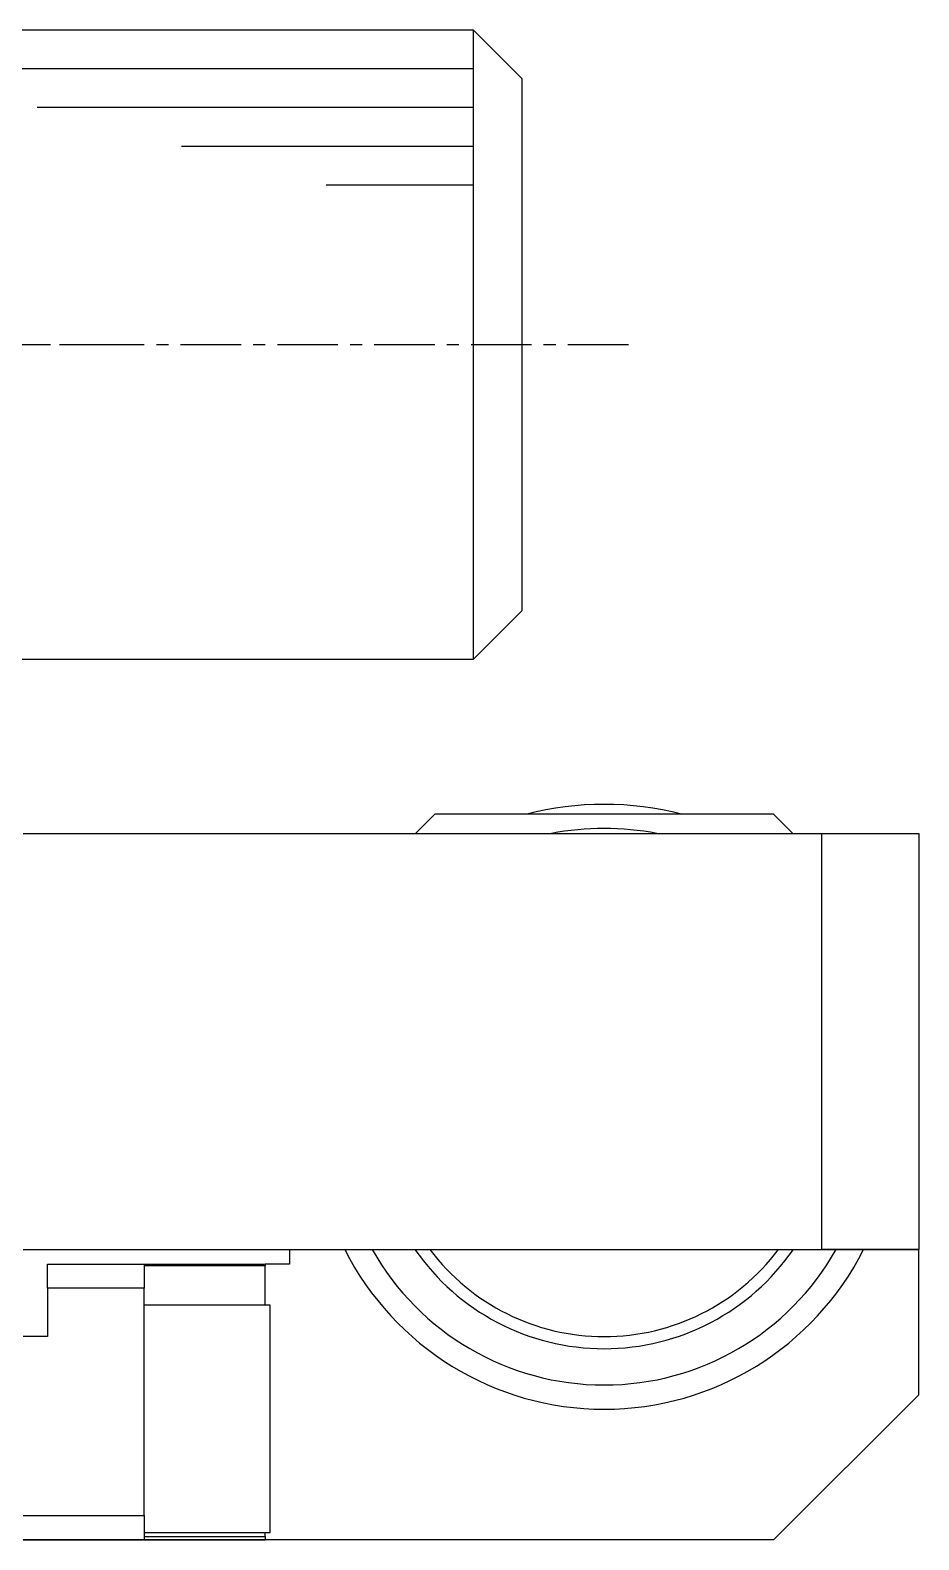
# Model space of a CAD drawing. Extents: x 431 to 680, y 131 to 323.
# Drawn here: x 506.2 to 524.56, y 181.15 to 212.35 of the extents above; entities that cross this region are included whole.
import ezdxf

# ---------------------------------------------------------------- set-up
doc = ezdxf.new("R2010")
doc.units = 0
doc.linetypes.add('CENTER', pattern=[2, 1.25, -0.25, 0.25, -0.25])
doc.layers.get('0').update_dxf_attribs({"linetype": 'CONTINUOUS'})
doc.layers.add('CENTER', color=1, linetype='CENTER')

msp = doc.modelspace()

# ---------------------------------------------------------------- linework, layer by layer
at = {"color": 7, "linetype": 'CONTINUOUS'}
for p, q in [((515.358, 212.347), (503.358, 212.347)), ((516.358, 211.347), (515.358, 212.347)), ((515.358, 199.347), (515.358, 212.347)), ((516.358, 211.347), (516.358, 200.347)), ((515.358, 199.347), (516.358, 200.347)), ((503.358, 199.347), (515.358, 199.347)), ((514.558, 196.147), (514.158, 195.747)), ((521.558, 196.147), (514.558, 196.147)), ((521.958, 195.747), (521.558, 196.147)), ((506.058, 195.747), (522.558, 195.747)), ((522.558, 195.747), (524.558, 195.747)), ((522.558, 187.147), (522.558, 195.747)), ((524.558, 195.747), (524.558, 187.147)), ((506.058, 187.147), (522.558, 187.147)), ((506.058, 187.147), (511.058, 187.147)), ((511.058, 187.147), (524.558, 187.147)), ((511.558, 187.147), (511.558, 186.847)), ((524.558, 187.147), (522.558, 187.147)), ((524.558, 184.147), (524.558, 187.147)), ((506.558, 186.347), (506.558, 186.847)), ((506.558, 186.847), (508.558, 186.847)), ((508.558, 186.847), (508.558, 186.347)), ((508.558, 186.847), (511.058, 186.847)), ((511.058, 186.807), (508.558, 186.807)), ((511.058, 186.847), (511.058, 186.807)), ((511.558, 186.847), (511.058, 186.847)), ((511.058, 185.997), (511.058, 186.807)), ((506.558, 186.347), (506.558, 185.347)), ((508.558, 186.347), (506.558, 186.347)), ((508.558, 181.647), (508.558, 186.347)), ((511.158, 185.997), (508.558, 185.997)), ((511.158, 181.297), (511.158, 185.997)), ((506.558, 185.347), (506.058, 185.347)), ((521.558, 181.147), (524.558, 184.147)), ((524.558, 184.147), (521.558, 181.147)), ((506.058, 181.647), (508.558, 181.647)), ((508.558, 181.647), (508.558, 181.147)), ((508.558, 181.297), (511.158, 181.297)), ((511.058, 181.217), (511.058, 181.297)), ((508.558, 181.147), (506.058, 181.147)), ((506.058, 181.147), (508.558, 181.147)), ((508.558, 181.217), (511.058, 181.217)), ((511.058, 181.147), (508.558, 181.147)), ((508.558, 181.147), (511.058, 181.147)), ((511.058, 181.217), (511.058, 181.147)), ((516.558, 181.147), (511.058, 181.147)), ((521.558, 181.147), (511.058, 181.147)), ((521.558, 181.147), (519.558, 181.147))]:
    msp.add_line(p, q, dxfattribs=at)
at = {"color": 3, "linetype": 'CONTINUOUS'}
for p, q in [((515.358, 211.547), (503.358, 211.547)), ((515.358, 210.747), (506.343, 210.747)), ((515.358, 209.947), (509.329, 209.947)), ((515.358, 209.147), (512.315, 209.147))]:
    msp.add_line(p, q, dxfattribs=at)
at = {"color": 7, "linetype": 'CONTINUOUS'}
for radius, start, end in [(6.5, 75.75, 104.25), (6, 79.5247, 100.4753), (6, 206.7437, 333.2563), (5.5, 209.4004, 330.5996), (4.75, 214.6402, 325.3598)]:
    msp.add_arc((518.058, 189.847), radius, start, end, dxfattribs=at)
at = {"color": 3, "linetype": 'CONTINUOUS'}
for radius, start, end in [(4.75, 214.6402, 325.3598), (4.5, 216.8699, 270), (4.5, 270, 323.1301)]:
    msp.add_arc((518.058, 189.847), radius, start, end, dxfattribs=at)
at = {"layer": 'CENTER', "color": 1, "linetype": 'CENTER'}
for p, q in [((508.121, 205.847), (458.96, 205.847)), ((518.558, 205.847), (500.158, 205.847))]:
    msp.add_line(p, q, dxfattribs=at)

doc.saveas('drawing.dxf')
